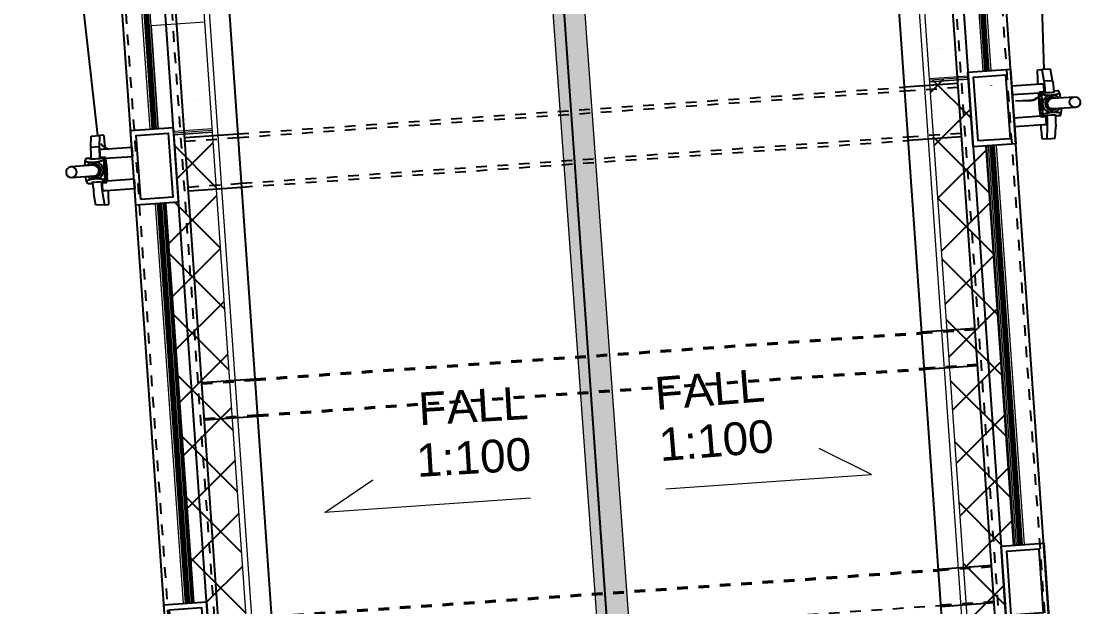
# Model space of a CAD drawing. Header units: millimetres. Extents: x 50357 to 985146, y 723188 to 1803594.
# Drawn here: x 834403.58 to 834413.57, y 820184.47 to 820189.95 of the extents above; entities that cross this region are included whole.
import ezdxf
from ezdxf.xclip import XClip

# ---------------------------------------------------------------- set-up
doc = ezdxf.new("R2010")
doc.units = ezdxf.units.MM
doc.header["$LTSCALE"] = 3
doc.header["$MEASUREMENT"] = 0
doc.linetypes.add('XXASB-PIW-ARC-DWG-1012-MWP-XXXX-WS3-XC$0$XXXXX-PIW-P-ASB_BRIDGE_DECK_STR-XXX$0$Member Hidden', pattern=[4.5, 2.5, -2])
doc.layers.add('00_Xref', color=7, linetype='Continuous')
for name, color, linetype, true_color in [('WKD071__', 7, 'Continuous', 0x6e6e6e), ('XXASB-PIW-ARC-DWG-1012-MWP-XXXX-WS3-XC$0$XXXXX-PIW-P-ASB_BRIDGE_DECK_ARC-XXX$0$A-GENM_PATT', 7, 'Continuous', 0x6e6e6e), ('XXASB-PIW-ARC-DWG-1012-MWP-XXXX-WS3-XC$0$XXXXX-PIW-P-ASB_BRIDGE_DECK_STR-XXX$0$A-GENM', 7, 'Continuous', 0x6e6e6e), ('XXASB-PIW-ARC-DWG-1012-MWP-XXXX-WS3-XC$0$XXXXX-PIW-P-ASB_BRIDGE_DECK_STR-XXX$0$ADS280__', 7, 'Continuous', 0x6e6e6e), ('XXASB-PIW-ARC-DWG-1012-MWP-XXXX-WS3-XC$0$XXXXX-PIW-P-ASB_BRIDGE_DECK_STR-XXX$0$ADS280_B', 7, 'Continuous', 0x6e6e6e), ('XXASB-PIW-ARC-DWG-1012-MWP-XXXX-WS3-XC$0$XXXXX-PIW-P-ASB_BRIDGE_DECK_STR-XXX$0$ADS280_C', 7, 'Continuous', 0x6e6e6e), ('XXASB-PIW-ARC-DWG-1012-MWP-XXXX-WS3-XC$0$XXXXX-PIW-P-ASB_BRIDGE_DECK_STR-XXX$0$ADS280_H', 7, 'XXASB-PIW-ARC-DWG-1012-MWP-XXXX-WS3-XC$0$XXXXX-PIW-P-ASB_BRIDGE_DECK_STR-XXX$0$Member Hidden', 0x6e6e6e)]:
    doc.layers.add(name, color=color, linetype=linetype, true_color=true_color)
for name, color, linetype, lineweight, true_color in [('XXASB-PIW-ARC-DWG-1012-MWP-XXXX-WS3-XC$0$XXXXX-PIW-P-ASB_BRIDGE_DECK_ARC-XXX$0$A-FLOR', 7, 'Continuous', 25, 0x6e6e6e), ('XXASB-PIW-ARC-DWG-1012-MWP-XXXX-WS3-XC$0$XXXXX-PIW-P-ASB_BRIDGE_DECK_ARC-XXX$0$A-FLOR-HRAL', 7, 'Continuous', 13, 0x6e6e6e), ('XXASB-PIW-ARC-DWG-1012-MWP-XXXX-WS3-XC$0$XXXXX-PIW-P-ASB_BRIDGE_DECK_ARC-XXX$0$A-GENM', 7, 'Continuous', 13, 0x6e6e6e), ('XXASB-PIW-ARC-DWG-1012-MWP-XXXX-WS3-XC$0$XXXXX-PIW-P-ASB_BRIDGE_DECK_ARC-XXX$0$ADS030__', 7, 'Continuous', 13, 0x6e6e6e), ('XXASB-PIW-ARC-DWG-1012-MWP-XXXX-WS3-XC$0$XXXXX-PIW-P-ASB_BRIDGE_DECK_ARC-XXX$0$ADS280__', 7, 'Continuous', 13, 0x6e6e6e), ('XXASB-PIW-ARC-DWG-1012-MWP-XXXX-WS3-XC$0$XXXXX-PIW-P-ASB_BRIDGE_DECK_ARC-XXX$0$Q-SPCQ', 7, 'Continuous', 13, 0x6e6e6e)]:
    doc.layers.add(name, color=color, linetype=linetype, lineweight=lineweight, true_color=true_color)
doc.styles.add('XXASB-PIW-ARC-DWG-1012-MWP-XXXX-WS3-XC$0$XXXXX-PIW-P-ASB_BRIDGE_DECK_ARC-XXX$0$Arial_4', font='arial.ttf', dxfattribs={"height": 2500})

# ---------------------------------------------------------------- blocks, each defined once
blk = doc.blocks.new('x-baseplan')
blk.add_lwpolyline([(834550.5505, 818213.8099), (834557.1707, 818119.1058), (834549.7388, 818118.5863), (834547.9798, 818143.7498), (834547.5808, 818143.722), (834547.5407, 818144.2956), (834539.9643, 818143.7659), (834540.0207, 818142.9597), (834532.4541, 818142.4509), (834523.9731, 818144.3196), (834526.2542, 818154.6723), (834539.4112, 818151.6754), (834539.6457, 818148.3218), (834547.2222, 818148.8514), (834547.1833, 818149.4081), (834547.5823, 818149.436), (834542.9962, 818215.0413), (834543.2207, 818215.057), (834550.326, 818213.7942), (834550.5505, 818213.8099)])
blk = doc.blocks.new('XXASB-PIW-ARC-DWG-1012-MWP-XXXX-WS3-XC$0$XXXXX-PIW-P-ASB_BRIDGE_DECK_ARC-XXX$0$Top Rail Type - Top Rail_Internal_-3272771-DECK F_F_L__ARC')
at = {"layer": 'XXASB-PIW-ARC-DWG-1012-MWP-XXXX-WS3-XC$0$XXXXX-PIW-P-ASB_BRIDGE_DECK_ARC-XXX$0$A-FLOR-HRAL'}
for p, q in [((-673385, 127659.5), (-673384.8, 164859.5)), ((-673335, 127659.5), (-673334.8, 164859.5))]:
    blk.add_line(p, q, dxfattribs=at)
blk = doc.blocks.new('XXASB-PIW-ARC-DWG-1012-MWP-XXXX-WS3-XC$0$XXXXX-PIW-P-ASB_BRIDGE_DECK_ARC-XXX$0$Top Rail Type - Top Rail_Internal_-3272781-DECK F_F_L__ARC')
at = {"layer": 'XXASB-PIW-ARC-DWG-1012-MWP-XXXX-WS3-XC$0$XXXXX-PIW-P-ASB_BRIDGE_DECK_ARC-XXX$0$A-FLOR-HRAL'}
for p, q in [((-666710, 127659.5), (-666709.8, 164872.6)), ((-666660, 127659.5), (-666659.8, 164870.4))]:
    blk.add_line(p, q, dxfattribs=at)
blk = doc.blocks.new('XXASB-PIW-ARC-DWG-1012-MWP-XXXX-WS3-XC$0$XXXXX-PIW-P-ASB_BRIDGE_DECK_ARC-XXX$0$Railing - Railing-3272793-DECK F_F_L__ARC')
at = {"layer": 'XXASB-PIW-ARC-DWG-1012-MWP-XXXX-WS3-XC$0$XXXXX-PIW-P-ASB_BRIDGE_DECK_ARC-XXX$0$A-FLOR-HRAL'}
for p, q in [((-666156.8, 154559.5), (-666156.8, 150259.5)), ((-666137.7, 150259.5), (-666137.6, 154559.5)), ((-666135.3, 150259.5), (-666135.3, 154559.5)), ((-666127.6, 150259.5), (-666127.6, 154559.5)), ((-666126.1, 150259.5), (-666126.1, 154559.5)), ((-666125.1, 150259.5), (-666125.1, 154559.5)), ((-666118.9, 150259.5), (-666118.9, 154559.5)), ((-666117.9, 150259.5), (-666117.9, 154559.5)), ((-666116.9, 150259.5), (-666116.9, 154559.5)), ((-666115.9, 150259.5), (-666115.9, 154559.5)), ((-666109.6, 150259.5), (-666109.6, 154559.5)), ((-666108.6, 150259.5), (-666108.6, 154559.5)), ((-666107.2, 150259.5), (-666107.2, 154559.5)), ((-666099.4, 150259.5), (-666099.4, 154559.5)), ((-666097.1, 150259.5), (-666097.1, 154559.5)), ((-666078, 150259.5), (-666078, 154559.5)), ((-666156.8, 149559.5), (-666156.8, 145809.5)), ((-666137.7, 145809.5), (-666137.7, 149559.5)), ((-666135.3, 145809.5), (-666135.3, 149559.5)), ((-666127.6, 145809.5), (-666127.6, 149559.5)), ((-666126.2, 145809.5), (-666126.1, 149559.5)), ((-666125.2, 145809.5), (-666125.1, 149559.5)), ((-666118.9, 145809.5), (-666118.9, 149559.5)), ((-666117.9, 145809.5), (-666117.9, 149559.5)), ((-666116.9, 145809.5), (-666116.9, 149559.5)), ((-666115.9, 145809.5), (-666115.9, 149559.5)), ((-666109.6, 145809.5), (-666109.6, 149559.5)), ((-666108.6, 145809.5), (-666108.6, 149559.5)), ((-666107.2, 145809.5), (-666107.2, 149559.5)), ((-666099.5, 145809.5), (-666099.4, 149559.5)), ((-666097.1, 145809.5), (-666097.1, 149559.5)), ((-666078, 145809.5), (-666078, 149559.5))]:
    blk.add_line(p, q, dxfattribs=at)
blk = doc.blocks.new('XXASB-PIW-ARC-DWG-1012-MWP-XXXX-WS3-XC$0$XXXXX-PIW-P-ASB_BRIDGE_DECK_ARC-XXX$0$Railing - Railing-3272798-DECK F_F_L__ARC')
at = {"layer": 'XXASB-PIW-ARC-DWG-1012-MWP-XXXX-WS3-XC$0$XXXXX-PIW-P-ASB_BRIDGE_DECK_ARC-XXX$0$A-FLOR-HRAL'}
for p, q in [((-673966.8, 154559.5), (-673966.8, 150259.5)), ((-673947.6, 154559.5), (-673947.7, 150259.5)), ((-673945.3, 154559.5), (-673945.3, 150259.5)), ((-673937.6, 154559.5), (-673937.6, 150259.5)), ((-673936.1, 154559.5), (-673936.1, 150259.5)), ((-673935.1, 154559.5), (-673935.1, 150259.5)), ((-673928.9, 154559.5), (-673928.9, 150259.5)), ((-673927.9, 154559.5), (-673927.9, 150259.5)), ((-673926.9, 154559.5), (-673926.9, 150259.5)), ((-673925.9, 154559.5), (-673925.9, 150259.5)), ((-673919.6, 154559.5), (-673919.6, 150259.5)), ((-673918.6, 154559.5), (-673918.6, 150259.5)), ((-673917.2, 154559.5), (-673917.2, 150259.5)), ((-673909.4, 154559.5), (-673909.4, 150259.5)), ((-673907.1, 154559.5), (-673907.1, 150259.5)), ((-673888, 150259.5), (-673888, 154559.5)), ((-673966.8, 149559.5), (-673966.8, 145809.5)), ((-673947.7, 149559.5), (-673947.7, 145809.5)), ((-673945.3, 149559.5), (-673945.3, 145809.5)), ((-673937.6, 149559.5), (-673937.6, 145809.5)), ((-673936.1, 149559.5), (-673936.2, 145809.5)), ((-673935.1, 149559.5), (-673935.2, 145809.5)), ((-673928.9, 149559.5), (-673928.9, 145809.5)), ((-673927.9, 149559.5), (-673927.9, 145809.5)), ((-673926.9, 149559.5), (-673926.9, 145809.5)), ((-673925.9, 149559.5), (-673925.9, 145809.5)), ((-673919.6, 149559.5), (-673919.6, 145809.5)), ((-673918.6, 149559.5), (-673918.6, 145809.5)), ((-673917.2, 149559.5), (-673917.2, 145809.5)), ((-673909.4, 149559.5), (-673909.5, 145809.5)), ((-673907.1, 149559.5), (-673907.1, 145809.5)), ((-673888, 145809.5), (-673888, 149559.5))]:
    blk.add_line(p, q, dxfattribs=at)
blk = doc.blocks.new('XXASB-PIW-ARC-DWG-1012-MWP-XXXX-WS3-XC$0$XXXXX-PIW-P-ASB_BRIDGE_DECK_ARC-XXX')
at = {"layer": 'XXASB-PIW-ARC-DWG-1012-MWP-XXXX-WS3-XC$0$XXXXX-PIW-P-ASB_BRIDGE_DECK_ARC-XXX$0$A-GENM_PATT'}
h = blk.add_hatch(dxfattribs=at)
h.set_pattern_fill('ANSI37', color=256, scale=3000)
h.set_pattern_definition([(45, (6708.63, 468.96), (-265.16504294, 265.16504294), []), (135, (6708.63, 468.96), (-265.16504294, -265.16504294), [])])
h.paths.add_polyline_path([(834551553.1, 818194270.8), (834551914.6, 818194296), (834551959.8, 818193648.9), (834552089.5, 818193657.9), (834552351.1, 818189917.1), (834552221.3, 818189908), (834552270.2, 818189209.7), (834552399.9, 818189218.8), (834552667.3, 818185393.1), (834552537.6, 818185384), (834552574.5, 818184855.3), (834552704.2, 818184864.4), (834552977.6, 818180953.9), (834552847.9, 818180944.9), (834552884.9, 818180416.2), (834553014.5, 818180425.2), (834553287.9, 818176514.8), (834553158.2, 818176505.7), (834553195.2, 818175977), (834553324.9, 818175986.1), (834553598.2, 818172075.6), (834553468.5, 818172066.5), (834553505.5, 818171537.8), (834553635.2, 818171546.9), (834553831.8, 818168733.8), (834553340.5, 818168699.4)])
h = blk.add_hatch(dxfattribs=at)
h.set_pattern_fill('ANSI37', color=256, scale=3000)
h.set_pattern_definition([(45, (0, 0), (-265.16504294, 265.16504294), []), (135, (0, 0), (-265.16504294, -265.16504294), [])])
h.paths.add_polyline_path([(834544844.3, 818193801.8), (834544482.7, 818193776.5), (834544528, 818193129.3), (834544398.3, 818193120.3), (834544659.7, 818189379.4), (834544789.5, 818189388.5), (834544838.3, 818188690.2), (834544708.5, 818188681.1), (834544976, 818184855.4), (834545105.7, 818184864.5), (834545142.7, 818184335.8), (834545013, 818184326.7), (834545286.4, 818180416.3), (834545416, 818180425.3), (834545453, 818179896.6), (834545323.3, 818179887.6), (834545596.6, 818175977.1), (834545726.4, 818175986.2), (834545763.3, 818175457.5), (834545633.6, 818175448.4), (834545907, 818171537.9), (834546036.7, 818171547), (834546073.6, 818171018.3), (834545943.9, 818171009.2), (834546140.6, 818168196.1), (834546631.9, 818168230.4)])
at = {"layer": 'XXASB-PIW-ARC-DWG-1012-MWP-XXXX-WS3-XC$0$XXXXX-PIW-P-ASB_BRIDGE_DECK_ARC-XXX$0$Q-SPCQ'}
h = blk.add_hatch(dxfattribs=at)
h.set_pattern_fill('FLEX', color=256, scale=10, angle=93.99871)
h.set_pattern_definition([(93.998705, (834733143.105, 817782021.74), (-63.345417, -4.4281045), [63.5, -63.5]), (138.998705, (834733138.677, 817782085.085), (-63.345417, -4.4281045), [15.875, -58.052561, 15.875, -89.802561])])
h.paths.add_polyline_path([(834551476.1, 818147151.9), (834551775.3, 818147172.9), (834546924.1, 818214372.1), (834546619.6, 818214426)])
at = {"layer": 'XXASB-PIW-ARC-DWG-1012-MWP-XXXX-WS3-XC$0$XXXXX-PIW-P-ASB_BRIDGE_DECK_ARC-XXX$0$A-FLOR'}
blk.add_line((834551685.3, 818144159.2), (834547177, 818208651.9), dxfattribs=at)
at = {"layer": 'XXASB-PIW-ARC-DWG-1012-MWP-XXXX-WS3-XC$0$XXXXX-PIW-P-ASB_BRIDGE_DECK_ARC-XXX$0$A-GENM'}
for p, q in [((834544773.5, 818194815.6), (834544272, 818194780.5)), ((834544272, 818194780.5), (834544339.3, 818193817.9)), ((834551645, 818194564.9), (834551645, 818194564.8)), ((834551551.8, 818194286.9), (834551913.5, 818194312.2)), ((834551914.6, 818194296.1), (834551553, 818194270.8)), ((834551554, 818194255.8), (834551915.6, 818194281.1)), ((834551554.1, 818194255.1), (834551915.7, 818194280.4)), ((834551915.7, 818194280.4), (834551554.1, 818194255.1)), ((834544682.2, 818194078.2), (834544682.2, 818194078.1)), ((834544481.6, 818193792.7), (834544843.2, 818193818)), ((834544844.4, 818193801.8), (834544482.7, 818193776.5)), ((834544483.8, 818193761.6), (834544845.4, 818193786.8)), ((834544483.8, 818193760.8), (834544845.4, 818193786.1)), ((834544845.4, 818193786.1), (834544483.8, 818193760.8)), ((834552074.5, 818193656.9), (834552336, 818189916)), ((834552351, 818189917.1), (834552089.4, 818193657.9)), ((834544398.2, 818193120.3), (834544659.7, 818189379.4)), ((834544674.7, 818189380.4), (834544413.1, 818193121.3))]:
    blk.add_line(p, q, dxfattribs=at)
at = {"layer": 'XXASB-PIW-ARC-DWG-1012-MWP-XXXX-WS3-XC$0$XXXXX-PIW-P-ASB_BRIDGE_DECK_ARC-XXX$0$A-GENM', "flags": 128}
for points in [[(834551674.9, 818194566.9), (834551674.9, 818194566.9), (834551674.9, 818194567)], [(834544712.1, 818194080.2), (834544712.1, 818194080.2), (834544712.1, 818194080.3)]]:
    blk.add_lwpolyline(points, dxfattribs=at)
at = {"layer": 'XXASB-PIW-ARC-DWG-1012-MWP-XXXX-WS3-XC$0$XXXXX-PIW-P-ASB_BRIDGE_DECK_ARC-XXX$0$ADS030__', "flags": 128}
for points in [[(834549086.6, 818190447), (834551008.8, 818190581.3), (834550520.9, 818190821.8)], [(834547818.8, 818190358.3), (834545896.6, 818190224), (834546346.2, 818190530)]]:
    blk.add_lwpolyline(points, dxfattribs=at)
at = {"layer": 'XXASB-PIW-ARC-DWG-1012-MWP-XXXX-WS3-XC$0$XXXXX-PIW-P-ASB_BRIDGE_DECK_ARC-XXX$0$ADS280__'}
for p, q in [((834550323.9, 818208446.8), (834554795.7, 818144476.9)), ((834548231.8, 818148749.6), (834544089.2, 818208010.9))]:
    blk.add_line(p, q, dxfattribs=at)
at = {"layer": 'XXASB-PIW-ARC-DWG-1012-MWP-XXXX-WS3-XC$0$XXXXX-PIW-P-ASB_BRIDGE_DECK_ARC-XXX$0$Q-SPCQ'}
blk.add_lwpolyline([(834551476.1, 818147151.9), (834551775.3, 818147172.9), (834546924.1, 818214372.1), (834546619.6, 818214426)], close=True, dxfattribs=at)
at = {"layer": 'XXASB-PIW-ARC-DWG-1012-MWP-XXXX-WS3-XC$0$XXXXX-PIW-P-ASB_BRIDGE_DECK_ARC-XXX$0$A-FLOR-HRAL', "rotation": 3.999000000000387}
for name in ['XXASB-PIW-ARC-DWG-1012-MWP-XXXX-WS3-XC$0$XXXXX-PIW-P-ASB_BRIDGE_DECK_ARC-XXX$0$Railing - Railing-3272798-DECK F_F_L__ARC', 'XXASB-PIW-ARC-DWG-1012-MWP-XXXX-WS3-XC$0$XXXXX-PIW-P-ASB_BRIDGE_DECK_ARC-XXX$0$Railing - Railing-3272793-DECK F_F_L__ARC', 'XXASB-PIW-ARC-DWG-1012-MWP-XXXX-WS3-XC$0$XXXXX-PIW-P-ASB_BRIDGE_DECK_ARC-XXX$0$Top Rail Type - Top Rail_Internal_-3272781-DECK F_F_L__ARC', 'XXASB-PIW-ARC-DWG-1012-MWP-XXXX-WS3-XC$0$XXXXX-PIW-P-ASB_BRIDGE_DECK_ARC-XXX$0$Top Rail Type - Top Rail_Internal_-3272771-DECK F_F_L__ARC']:
    blk.add_blockref(name, (835227065.1, 818090920.5), dxfattribs=at)
at = {"layer": 'XXASB-PIW-ARC-DWG-1012-MWP-XXXX-WS3-XC$0$XXXXX-PIW-P-ASB_BRIDGE_DECK_ARC-XXX$0$ADS030__', "char_height": 307.35, "width": 3288.75, "line_spacing_factor": 0.938532, "style": 'XXASB-PIW-ARC-DWG-1012-MWP-XXXX-WS3-XC$0$XXXXX-PIW-P-ASB_BRIDGE_DECK_ARC-XXX$0$Arial_4'}
for insert, attachment_point, rotation in [((834548971.4, 818191489.7), 1, 4.6066), ((834547787.7, 818191406.9), 3, 3.39081)]:
    blk.add_mtext('FALL\\P1:100', dxfattribs=dict(at, insert=insert, attachment_point=attachment_point, rotation=rotation))
blk = doc.blocks.new('XXASB-PIW-ARC-DWG-1012-MWP-XXXX-WS3-XC$0$XXXXX-PIW-P-ASB_BRIDGE_DECK_STR-XXX$0$Hanger Joint 2 - Hanger Joint 2-V18-DECK F_F_L__STR')
at = {"layer": 'XXASB-PIW-ARC-DWG-1012-MWP-XXXX-WS3-XC$0$XXXXX-PIW-P-ASB_BRIDGE_DECK_STR-XXX$0$A-GENM'}
for p, q in [((834552624.3, 818194372), (834552486, 818199029.7)), ((834552128.5, 818194222.4), (834552128.6, 818194218.6)), ((834552628.4, 818194233.4), (834552628.3, 818194237.2)), ((834552355.8, 818194079.2), (834552482.8, 818194083)), ((834552482.9, 818194079.2), (834552356.1, 818194075.4))]:
    blk.add_line(p, q, dxfattribs=at)
for centre, major_axis, start_param, end_param in [((834551986.2, 818199014.8), (499.8, 14.8), 1.236403, 1.5618), ((834551986.2, 818199014.8), (499.8, 14.8), 6.283185, 7.094639), ((834552478.3, 818194232.8), (149.9, 4.5), 4.712388, 5.683275), ((834552478.5, 818194229), (149.9, 4.5), 4.71239, 5.716441)]:
    blk.add_ellipse(centre, major_axis=major_axis, ratio=0.998865, start_param=start_param, end_param=end_param, dxfattribs=at)
blk = doc.blocks.new('XXASB-PIW-ARC-DWG-1012-MWP-XXXX-WS3-XC$0$XXXXX-PIW-P-ASB_BRIDGE_DECK_STR-XXX$0$Hanger Joint 2 - Hanger Joint 2-2169449-DECK F_F_L__STR')
at = {"layer": 'XXASB-PIW-ARC-DWG-1012-MWP-XXXX-WS3-XC$0$XXXXX-PIW-P-ASB_BRIDGE_DECK_STR-XXX$0$A-GENM'}
for p, q in [((834543688.2, 818199047.7), (834543685.6, 818199071)), ((834543243.4, 818198519.7), (834543769.3, 818193754.1)), ((834544266.7, 818193805.2), (834544266.3, 818193808.9)), ((834543769.3, 818193754.1), (834543769.7, 818193750.3))]:
    blk.add_line(p, q, dxfattribs=at)
for centre, major_axis, start_param, end_param in [((834543740.4, 818198574.6), (497, 54.8), 1.570796, 1.905189), ((834543740.4, 818198574.6), (497, 54.8), 2.330139, 3.141592), ((834543918.4, 818193770.6), (149.1, 16.5), 3.698435, 4.323537), ((834543918.8, 818193766.8), (149.1, 16.5), 3.734927, 4.249743)]:
    blk.add_ellipse(centre, major_axis=major_axis, ratio=0.998865, start_param=start_param, end_param=end_param, dxfattribs=at)
blk = doc.blocks.new('XXASB-PIW-ARC-DWG-1012-MWP-XXXX-WS3-XC$0$XXXXX-PIW-P-ASB_BRIDGE_DECK_STR-XXX$0$C1')
at = {"layer": 'XXASB-PIW-ARC-DWG-1012-MWP-XXXX-WS3-XC$0$XXXXX-PIW-P-ASB_BRIDGE_DECK_STR-XXX$0$ADS280_C'}
for points in [[(-350, 200), (350, 200), (350, -200), (-350, -200)], [(-300, 150), (300, 150), (300, -150), (-300, -150)]]:
    blk.add_lwpolyline(points, close=True, dxfattribs=at)
blk = doc.blocks.new('XXASB-PIW-ARC-DWG-1012-MWP-XXXX-WS3-XC$0$XXXXX-PIW-P-ASB_BRIDGE_DECK_STR-XXX$0$Hanger Joint - Hanger Joint-V14-DECK F_F_L__STR')
at = {"layer": 'XXASB-PIW-ARC-DWG-1012-MWP-XXXX-WS3-XC$0$XXXXX-PIW-P-ASB_BRIDGE_DECK_STR-XXX$0$A-GENM'}
for p, q in [((834555110.7, 818158858.9), (834555072.1, 818158856.2)), ((834555110.7, 818158858.9), (834555190.4, 818158864.5)), ((834555129.5, 818158754.5), (834555110.7, 818158858.9)), ((834555190.4, 818158864.5), (834555209.2, 818158760)), ((834555082, 818158638.9), (834555086, 818158581.4)), ((834555093, 818158481.9), (834555097, 818158424.4)), ((834555160.1, 818158318.1), (834555239.9, 818158323.7)), ((834555239.9, 818158323.7), (834555235.7, 818158216)), ((834555156, 818158210.5), (834555160.1, 818158318.1)), ((834555117.4, 818158207.8), (834555156, 818158210.5)), ((834555235.7, 818158216), (834555156, 818158210.5))]:
    blk.add_line(p, q, dxfattribs=at)
for centre, major_axis, start_param, end_param in [((834555082.6, 818158706.6), (-10.5, 149.6), 0, 1.452786), ((834555142.3, 818158535.3), (-16.1, 230.3), 5.199753, 5.968692), ((834555222, 818158540.9), (-16.1, 230.3), 5.198748, 5.968692), ((834555142.3, 818158535.3), (-16.1, 230.3), 3.477995, 4.225484), ((834555222, 818158540.9), (-16.1, 230.3), 3.477995, 4.226477), ((834555107, 818158357.4), (-10.5, 149.6), 1.688806, 3.141593)]:
    blk.add_ellipse(centre, major_axis=major_axis, ratio=0.035329, start_param=start_param, end_param=end_param, dxfattribs=at)
blk = doc.blocks.new('XXASB-PIW-ARC-DWG-1012-MWP-XXXX-WS3-XC$0$XXXXX-PIW-P-ASB_BRIDGE_DECK_STR-XXX$0$Hanger Node - Hanger Node-V24-DECK F_F_L__STR')
at = {"layer": 'XXASB-PIW-ARC-DWG-1012-MWP-XXXX-WS3-XC$0$XXXXX-PIW-P-ASB_BRIDGE_DECK_STR-XXX$0$A-GENM'}
for p, q in [((834546112.1, 818157997.6), (834546122.7, 818158022)), ((834546122.7, 818158022), (834546165.6, 818158025)), ((834546166.1, 818158026.1), (834546123.2, 818158023.1)), ((834546161.3, 818158015.1), (834546165.6, 818158025)), ((834546255.3, 818158031.3), (834546251.1, 818158021.6)), ((834546255.3, 818158031.3), (834546298.2, 818158034.3)), ((834546298.7, 818158035.4), (834546255.8, 818158032.4)), ((834546298.2, 818158034.3), (834546287.5, 818158009.9)), ((834546193.6, 818157969.9), (834546189.6, 818157969.6)), ((834546308.9, 818157973), (834546303.9, 818157972.6)), ((834546313, 818157967), (834546309, 818157972.9)), ((834546197.9, 818157849.9), (834546202, 818157850.2)), ((834546300.5, 818157823.7), (834546314.5, 818157801)), ((834546311.6, 818157862.9), (834546316.6, 818157863.2)), ((834546316.7, 818157863.3), (834546319.8, 818157869.7)), ((834546139, 818157788.8), (834546125.1, 818157811.4)), ((834546139, 818157788.8), (834546181.9, 818157791.8)), ((834546139.6, 818157787.7), (834546182.5, 818157790.7)), ((834546181.9, 818157791.8), (834546176.2, 818157800.9)), ((834546266.1, 818157807), (834546271.6, 818157798)), ((834546271.6, 818157798), (834546314.5, 818157801)), ((834546272.2, 818157797), (834546315.1, 818157800))]:
    blk.add_line(p, q, dxfattribs=at)
at = {"layer": 'XXASB-PIW-ARC-DWG-1012-MWP-XXXX-WS3-XC$0$XXXXX-PIW-P-ASB_BRIDGE_DECK_STR-XXX$0$A-GENM', "flags": 128}
for points in [[(834546251.1, 818158021.6), (834546229.2, 818158019.5), (834546206.2, 818158017.7), (834546183.1, 818158016.2), (834546161.3, 818158015.1)], [(834546176.2, 818157800.9), (834546198, 818157802.9), (834546221, 818157804.7), (834546244.1, 818157806), (834546266.1, 818157807)]]:
    blk.add_lwpolyline(points, dxfattribs=at)
at = {"layer": 'XXASB-PIW-ARC-DWG-1012-MWP-XXXX-WS3-XC$0$XXXXX-PIW-P-ASB_BRIDGE_DECK_STR-XXX$0$A-GENM'}
for centre, major_axis, ratio, start_param, end_param in [((834546131.4, 818157905.4), (-8.2, 117.7), 0.035329, 6.176011, 6.419948), ((834546174.3, 818157908.4), (-8.2, 117.7), 0.035329, 6.119778, 6.419948), ((834546264, 818157914.7), (-8.2, 117.7), 0.035329, 6.176011, 6.419948), ((834546306.9, 818157917.7), (-8.2, 117.7), 0.035329, 5.184875, 6.419948), ((834546199.1, 818157910.1), (-5.9, 84.8), 0.999376, 0.359432, 0.938516), ((834546197.8, 818157910.1), (-4.4, 63.2), 0.999376, 0.000003, 0.649708), ((834546193.7, 818157909.8), (-4.2, 59.9), 0.999376, 0.000002, 0.558196), ((834546193.7, 818157909.8), (-4.2, 59.9), 0.999376, 3.141599, 6.283191), ((834546197.8, 818157910.1), (-4.4, 63.2), 0.999376, 3.141592, 6.283185), ((834546197.8, 818157910.1), (-4.2, 59.9), 0.999376, 3.141595, 6.283188), ((834546190.2, 818157909.5), (-3.5, 49.9), 0.999376, 5.834386, 5.870449), ((834546199.1, 818157910.1), (-5.9, 84.8), 0.999376, 3.501025, 5.923751), ((834546190.2, 818157909.5), (-3.5, 49.9), 0.999376, 5.331252, 5.420692), ((834546190.2, 818157909.5), (-3.5, 49.9), 0.999376, 4.904436, 4.936786), ((834546306.9, 818157917.7), (-3.2, 45.6), 0.035329, 0.261799, 1.570796), ((834546307.7, 818157917.7), (-3.8, 54.9), 0.035329, 6.058786, 7.853982), ((834546312.7, 818157918.1), (-3.8, 54.9), 0.035329, 5.989381, 7.853982), ((834546316.3, 818157918.3), (-3.4, 48.8), 0.035329, 4.712389, 7.853982), ((834546199.1, 818157910.1), (-5.9, 84.8), 0.999376, 2.203089, 2.782161), ((834546197.8, 818157910.1), (-4.4, 63.2), 0.999376, 2.491885, 3.141589), ((834546193.7, 818157909.8), (-4.2, 59.9), 0.999376, 2.5834, 3.141593), ((834546190.2, 818157909.5), (-3.5, 49.9), 0.999376, 3.554329, 3.590392), ((834546190.2, 818157909.5), (-3.5, 49.9), 0.999376, 4.00824, 4.075667), ((834546190.2, 818157909.5), (-3.5, 49.9), 0.999376, 4.48799, 4.52034), ((834546306.9, 818157917.7), (-3.2, 45.6), 0.035329, 1.570796, 2.879793), ((834546307.7, 818157917.7), (-3.8, 54.9), 0.035329, 1.570796, 3.365992), ((834546312.7, 818157918.1), (-3.8, 54.9), 0.035329, 1.570796, 3.435396), ((834546306.9, 818157917.7), (-8.2, 117.7), 0.035329, 3.00483, 4.239903), ((834546316.3, 818157918.3), (-3.4, 48.8), 0.035329, 1.570796, 4.712389), ((834546131.4, 818157905.4), (-8.2, 117.7), 0.035329, 3.00483, 3.248767), ((834546174.3, 818157908.4), (-8.2, 117.7), 0.035329, 3.00483, 3.308379), ((834546264, 818157914.7), (-8.2, 117.7), 0.035329, 3.00483, 3.248767)]:
    blk.add_ellipse(centre, major_axis=major_axis, ratio=ratio, start_param=start_param, end_param=end_param, dxfattribs=at)
for points, knots in [([(834546110.6, 818157954.3), (834546110.6, 818157954.8), (834546110.6, 818157956.1), (834546110.7, 818157958.4), (834546110.7, 818157962), (834546110.8, 818157966.3), (834546111, 818157972.9), (834546111.3, 818157980.6), (834546111.6, 818157989.3), (834546111.9, 818157994.9), (834546112.1, 818157997.6)], [0.6920213, 0.6920213, 0.6920213, 0.6920213, 0.7, 0.7166667, 0.7333333, 0.7666667, 0.8, 0.8666667, 0.9333333, 1, 1, 1, 1]), ([(834546112.1, 818157997.6), (834546114.9, 818157996.9), (834546120.7, 818157995.4), (834546128.2, 818157993.6), (834546134.6, 818157992.2), (834546139.6, 818157991.2), (834546144.8, 818157990.2), (834546150.4, 818157989.2), (834546156.8, 818157988.3), (834546161.4, 818157987.7), (834546163.8, 818157987.4)], [0, 0, 0, 0, 0.2, 0.4, 0.5, 0.6, 0.7, 0.8, 0.9, 1, 1, 1, 1]), ([(834546163.8, 818157987.4), (834546166.7, 818157987.5), (834546170.5, 818157987.6), (834546175.2, 818157987.8), (834546178.5, 818157987.9), (834546182.7, 818157988.1), (834546187.9, 818157988.4), (834546191.4, 818157988.6), (834546193.2, 818157988.7)], [0, 0, 0, 0, 0.333333, 0.416667, 0.5, 0.666667, 0.833333, 1, 1, 1, 1]), ([(834546193.2, 818157988.7), (834546195.1, 818157988.9), (834546198.6, 818157989.1), (834546203.9, 818157989.6), (834546208.1, 818157990), (834546211.5, 818157990.3), (834546216.4, 818157990.8), (834546220.3, 818157991.2), (834546223.4, 818157991.6)], [0, 0, 0, 0, 0.166667, 0.333333, 0.5, 0.583333, 0.666667, 1, 1, 1, 1]), ([(834546223.4, 818157991.6), (834546226.2, 818157992.2), (834546231.6, 818157993.5), (834546239.2, 818157995.4), (834546246, 818157997.2), (834546252.4, 818157999.1), (834546258.7, 818158000.9), (834546266.7, 818158003.3), (834546276.4, 818158006.3), (834546283.8, 818158008.7), (834546287.5, 818158009.9)], [0, 0, 0, 0, 0.1, 0.2, 0.3, 0.4, 0.5, 0.6, 0.8, 1, 1, 1, 1]), ([(834546287.5, 818158009.9), (834546287.4, 818158007.1), (834546287.1, 818158001.6), (834546286.7, 818157992.8), (834546286.5, 818157985.1), (834546286.3, 818157978.6), (834546286.2, 818157974.3), (834546286.1, 818157970.7), (834546286.1, 818157967.9), (834546286, 818157965.5), (834546286, 818157963.6), (834546286, 818157962), (834546286, 818157960.5), (834546286, 818157958.4), (834546286, 818157955.8), (834546286, 818157952.9), (834546286, 818157950.8), (834546286, 818157949.5), (834546286, 818157948.5), (834546286.1, 818157947.5), (834546286.1, 818157946.1), (834546286.1, 818157944.4), (834546286.1, 818157942.2), (834546286.2, 818157939.2), (834546286.3, 818157936), (834546286.4, 818157933), (834546286.5, 818157931.2), (834546286.6, 818157929.8), (834546286.7, 818157928.3), (834546286.8, 818157926.2), (834546286.9, 818157923.4), (834546287.2, 818157919.9), (834546287.4, 818157916.3), (834546287.7, 818157912.6), (834546287.9, 818157909.1), (834546288.2, 818157906.3), (834546288.3, 818157904.3), (834546288.5, 818157902.8), (834546288.6, 818157901.4), (834546288.8, 818157899.6), (834546289.1, 818157896.6), (834546289.4, 818157893.4), (834546289.8, 818157890.5), (834546290, 818157888.3), (834546290.2, 818157886.6), (834546290.4, 818157885.2), (834546290.5, 818157884.2), (834546290.7, 818157883.3), (834546290.8, 818157882), (834546291.1, 818157879.9), (834546291.5, 818157877), (834546291.9, 818157874.4), (834546292.2, 818157872.4), (834546292.4, 818157870.8), (834546292.6, 818157869.3), (834546292.9, 818157867.4), (834546293.3, 818157865), (834546293.7, 818157862.3), (834546294.3, 818157858.8), (834546295, 818157854.5), (834546296, 818157848), (834546297.4, 818157840.4), (834546299, 818157831.8), (834546300, 818157826.4), (834546300.5, 818157823.7)], [0, 0, 0, 0, 0.066667, 0.133333, 0.2, 0.233333, 0.266667, 0.283333, 0.3, 0.316667, 0.325, 0.333333, 0.341667, 0.35, 0.366667, 0.383333, 0.391667, 0.395833, 0.4, 0.404167, 0.408333, 0.416667, 0.425, 0.433333, 0.45, 0.458333, 0.4625, 0.466667, 0.470833, 0.475, 0.483333, 0.491667, 0.5, 0.508333, 0.516667, 0.525, 0.529167, 0.533333, 0.5375, 0.541667, 0.55, 0.566667, 0.575, 0.583333, 0.591667, 0.595833, 0.6, 0.604167, 0.608333, 0.616667, 0.633333, 0.65, 0.658333, 0.666667, 0.675, 0.683333, 0.7, 0.716667, 0.733333, 0.766667, 0.8, 0.866667, 0.933333, 1, 1, 1, 1]), ([(834546125.1, 818157811.4), (834546124.6, 818157814.1), (834546123.5, 818157819.6), (834546121.9, 818157828.2), (834546120.6, 818157835.8), (834546119.5, 818157842.2), (834546118.8, 818157846.5), (834546118.2, 818157850.1), (834546117.9, 818157852.3), (834546117.7, 818157853.7), (834546117.6, 818157854.1)], [0, 0, 0, 0, 0.0666667, 0.1333333, 0.2, 0.2333333, 0.2666667, 0.2833333, 0.3, 0.307938, 0.307938, 0.307938, 0.307938]), ([(834546174.9, 818157828.7), (834546172.5, 818157828.1), (834546168, 818157826.9), (834546161.9, 818157825.1), (834546156.4, 818157823.4), (834546151.5, 818157821.6), (834546146.6, 818157819.9), (834546140.6, 818157817.6), (834546133.3, 818157814.8), (834546127.8, 818157812.5), (834546125.1, 818157811.4)], [0, 0, 0, 0, 0.1, 0.2, 0.3, 0.4, 0.5, 0.6, 0.8, 1, 1, 1, 1]), ([(834546204.2, 818157831.5), (834546202.4, 818157831.4), (834546198.8, 818157831.1), (834546193.7, 818157830.7), (834546189.5, 818157830.3), (834546186.3, 818157830), (834546181.5, 818157829.5), (834546177.7, 818157829.1), (834546174.9, 818157828.7)], [0, 0, 0, 0, 0.166667, 0.333333, 0.5, 0.583333, 0.666667, 1, 1, 1, 1]), ([(834546234.5, 818157832.9), (834546231.4, 818157832.8), (834546227.5, 818157832.7), (834546222.5, 818157832.5), (834546219.2, 818157832.4), (834546214.9, 818157832.2), (834546209.6, 818157831.9), (834546206, 818157831.6), (834546204.2, 818157831.5)], [0, 0, 0, 0, 0.333333, 0.416667, 0.5, 0.666667, 0.833333, 1, 1, 1, 1]), ([(834546300.5, 818157823.7), (834546296.7, 818157824.4), (834546289, 818157825.7), (834546279, 818157827.3), (834546270.7, 818157828.6), (834546264.3, 818157829.5), (834546257.7, 818157830.4), (834546250.6, 818157831.3), (834546242.9, 818157832.1), (834546237.3, 818157832.6), (834546234.5, 818157832.9)], [0, 0, 0, 0, 0.2, 0.4, 0.5, 0.6, 0.7, 0.8, 0.9, 1, 1, 1, 1])]:
    blk.add_open_spline(points, degree=3, knots=knots, dxfattribs=at)
blk = doc.blocks.new('XXASB-PIW-ARC-DWG-1012-MWP-XXXX-WS3-XC$0$XXXXX-PIW-P-ASB_BRIDGE_DECK_STR-XXX$0$Hanger Rod M100 - Vertical Rod-3372036-DECK F_F_L__STR')
at = {"layer": 'XXASB-PIW-ARC-DWG-1012-MWP-XXXX-WS3-XC$0$XXXXX-PIW-P-ASB_BRIDGE_DECK_STR-XXX$0$A-GENM'}
for p, q in [((834546186.7, 818157959.4), (834545980.1, 818157945)), ((834545987.1, 818157845.2), (834546193.7, 818157859.6))]:
    blk.add_line(p, q, dxfattribs=at)
for centre, start_param, end_param in [((834545983.6, 818157895.1), 0.000004, 3.141596), ((834545983.6, 818157895.1), 3.141598, 6.28319), ((834546190.2, 818157909.5), 5.345359, 6.283183), ((834546190.2, 818157909.5), 3.141591, 5.330727), ((834546190.2, 818157909.5), 5.331723, 5.340486)]:
    blk.add_ellipse(centre, major_axis=(-3.5, 49.9), ratio=0.999376, start_param=start_param, end_param=end_param, dxfattribs=at)
blk = doc.blocks.new('XXASB-PIW-ARC-DWG-1012-MWP-XXXX-WS3-XC$0$XXXXX-PIW-P-ASB_BRIDGE_DECK_STR-XXX$0$Steel Plate - 85mm-2198207-DECK F_F_L__STR')
at = {"layer": 'XXASB-PIW-ARC-DWG-1012-MWP-XXXX-WS3-XC$0$XXXXX-PIW-P-ASB_BRIDGE_DECK_STR-XXX$0$A-GENM'}
for p, q in [((-262.4, -42.5), (-262.4, 42.5)), ((-216.8, 42.5), (-262.4, 42.5)), ((37.5, 42.5), (-216.8, 42.5)), ((37.5, 42.5), (37.5, -42.5)), ((-262.4, -42.5), (-234.1, -42.5)), ((-234, -42.5), (37.5, -42.5))]:
    blk.add_line(p, q, dxfattribs=at)
blk = doc.blocks.new('XXASB-PIW-ARC-DWG-1012-MWP-XXXX-WS3-XC$0$XXXXX-PIW-P-ASB_BRIDGE_DECK_STR-XXX$0$Steel Plate - 85mm-3367292-DECK F_F_L__STR')
at = {"layer": 'XXASB-PIW-ARC-DWG-1012-MWP-XXXX-WS3-XC$0$XXXXX-PIW-P-ASB_BRIDGE_DECK_STR-XXX$0$A-GENM'}
for p, q in [((-262.4, -42.5), (-262.4, 42.5)), ((-234.1, 42.5), (-262.4, 42.5)), ((37.5, 42.5), (-234, 42.5)), ((37.5, 42.5), (37.5, -42.5)), ((-262.4, -42.5), (-216.8, -42.5)), ((-216.8, -42.5), (37.5, -42.5))]:
    blk.add_line(p, q, dxfattribs=at)
blk = doc.blocks.new('XXASB-PIW-ARC-DWG-1012-MWP-XXXX-WS3-XC$0$XXXXX-PIW-P-ASB_BRIDGE_DECK_STR-XXX$0$TIE ROD')
at = {"layer": 'XXASB-PIW-ARC-DWG-1012-MWP-XXXX-WS3-XC$0$XXXXX-PIW-P-ASB_BRIDGE_DECK_STR-XXX$0$A-GENM', "linetype": 'XXASB-PIW-ARC-DWG-1012-MWP-XXXX-WS3-XC$0$XXXXX-PIW-P-ASB_BRIDGE_DECK_STR-XXX$0$Member Hidden'}
for name, p, rotation in [('XXASB-PIW-ARC-DWG-1012-MWP-XXXX-WS3-XC$0$XXXXX-PIW-P-ASB_BRIDGE_DECK_STR-XXX$0$Hanger Rod M100 - Vertical Rod-3372036-DECK F_F_L__STR', (-757970022.7, 889568331.6), 266.0012948640198), ('XXASB-PIW-ARC-DWG-1012-MWP-XXXX-WS3-XC$0$XXXXX-PIW-P-ASB_BRIDGE_DECK_STR-XXX$0$Steel Plate - 85mm-2198207-DECK F_F_L__STR', (-150, 37.4), 270.000000000139), ('XXASB-PIW-ARC-DWG-1012-MWP-XXXX-WS3-XC$0$XXXXX-PIW-P-ASB_BRIDGE_DECK_STR-XXX$0$Steel Plate - 85mm-3367292-DECK F_F_L__STR', (150, 37.4), 270.000000000139)]:
    blk.add_blockref(name, p, dxfattribs=dict(at, rotation=rotation))
at = {"layer": 'XXASB-PIW-ARC-DWG-1012-MWP-XXXX-WS3-XC$0$XXXXX-PIW-P-ASB_BRIDGE_DECK_STR-XXX$0$A-GENM'}
for name, p, rotation in [('XXASB-PIW-ARC-DWG-1012-MWP-XXXX-WS3-XC$0$XXXXX-PIW-P-ASB_BRIDGE_DECK_STR-XXX$0$Hanger Joint - Hanger Joint-V14-DECK F_F_L__STR', (757970022.7, -889576631.5), 86.00129486401981), ('XXASB-PIW-ARC-DWG-1012-MWP-XXXX-WS3-XC$0$XXXXX-PIW-P-ASB_BRIDGE_DECK_STR-XXX$0$Hanger Node - Hanger Node-V24-DECK F_F_L__STR', (-757970022.7, 889568331.6), 266.0012948640198)]:
    blk.add_blockref(name, p, dxfattribs=dict(at, rotation=rotation))
blk = doc.blocks.new('XXASB-PIW-ARC-DWG-1012-MWP-XXXX-WS3-XC$0$XXXXX-PIW-P-ASB_BRIDGE_DECK_STR-XXX')
at = {"layer": 'XXASB-PIW-ARC-DWG-1012-MWP-XXXX-WS3-XC$0$XXXXX-PIW-P-ASB_BRIDGE_DECK_STR-XXX$0$ADS280__'}
for p, q in [((834549771.1, 818171542.4), (834547177, 818208651.9)), ((834554802.7, 818144377.2), (834550323.9, 818208446.8)), ((834548231.8, 818148749.6), (834544089.2, 818208010.9))]:
    blk.add_line(p, q, dxfattribs=at)
at = {"layer": 'XXASB-PIW-ARC-DWG-1012-MWP-XXXX-WS3-XC$0$XXXXX-PIW-P-ASB_BRIDGE_DECK_STR-XXX$0$ADS280_B'}
for p, q in [((834548143.2, 818135676.6), (834542828.6, 818211703.5)), ((834556373.1, 818136251.9), (834551200.9, 818210241.3)), ((834556373.1, 818136251.9), (834551291.9, 818208939.5)), ((834554963.2, 818149250.2), (834551462.6, 818199328)), ((834547730.9, 818148744.6), (834544230.2, 818198822.4)), ((834551818.2, 818194240.4), (834551319.5, 818194205.6)), ((834544585.9, 818193734.9), (834545084.7, 818193769.7)), ((834551853.1, 818193741.6), (834551354.3, 818193706.8)), ((834544620.8, 818193236.1), (834545119.5, 818193270.9)), ((834551978.6, 818191946), (834551479.8, 818191911.2)), ((834552003, 818191596.9), (834551504.3, 818191562)), ((834544746.3, 818191440.5), (834545245.1, 818191475.3)), ((834544770.7, 818191091.3), (834545269.5, 818191126.2)), ((834552133.8, 818189726.4), (834551635, 818189691.6)), ((834552158.2, 818189377.3), (834551659.4, 818189342.4))]:
    blk.add_line(p, q, dxfattribs=at)
at = {"layer": 'XXASB-PIW-ARC-DWG-1012-MWP-XXXX-WS3-XC$0$XXXXX-PIW-P-ASB_BRIDGE_DECK_STR-XXX$0$ADS280_H'}
for p, q in [((834555378.3, 818149980.9), (834551926.5, 818199360.4)), ((834554998.2, 818149252.7), (834551497.5, 818199330.5)), ((834547267, 818148712.2), (834543766.4, 818198790)), ((834547696, 818148742.2), (834544195.3, 818198820)), ((834545084.7, 818193769.7), (834551318.3, 818194205.5)), ((834545087.1, 818193734.8), (834551320.7, 818194170.6)), ((834551320.7, 818194170.6), (834551820.7, 818194205.5)), ((834551350.7, 818193741.6), (834551850.7, 818193776.6)), ((834544588.3, 818193699.9), (834545087.1, 818193734.8)), ((834545117.1, 818193305.9), (834551350.7, 818193741.6)), ((834545119.5, 818193270.9), (834551353.1, 818193706.7)), ((834544618.3, 818193271), (834545117.1, 818193305.9)), ((834545245.1, 818191475.3), (834551478.7, 818191911.1)), ((834545245.9, 818191462.9), (834551480.7, 818191898.7)), ((834551980.7, 818191933.6), (834551481.9, 818191898.8)), ((834545268.6, 818191138.6), (834551503.4, 818191574.5)), ((834552003.3, 818191609.4), (834551504.6, 818191574.6)), ((834545269.5, 818191126.2), (834551503.1, 818191561.9)), ((834544747.1, 818191428), (834545245.9, 818191462.9)), ((834544769.8, 818191103.8), (834545268.6, 818191138.6)), ((834545400.2, 818189255.7), (834551633.8, 818189691.5)), ((834545401.1, 818189243.3), (834551635.9, 818189679.1)), ((834552135.8, 818189714.1), (834551637.1, 818189679.2)), ((834552158.5, 818189389.8), (834551659.7, 818189355)), ((834545423.8, 818188919.1), (834551658.5, 818189354.9))]:
    blk.add_line(p, q, dxfattribs=at)
at = {"layer": 'XXASB-PIW-ARC-DWG-1012-MWP-XXXX-WS3-XC$0$XXXXX-PIW-P-ASB_BRIDGE_DECK_STR-XXX$0$A-GENM'}
for name in ['XXASB-PIW-ARC-DWG-1012-MWP-XXXX-WS3-XC$0$XXXXX-PIW-P-ASB_BRIDGE_DECK_STR-XXX$0$Hanger Joint 2 - Hanger Joint 2-V18-DECK F_F_L__STR', 'XXASB-PIW-ARC-DWG-1012-MWP-XXXX-WS3-XC$0$XXXXX-PIW-P-ASB_BRIDGE_DECK_STR-XXX$0$Hanger Joint 2 - Hanger Joint 2-2169449-DECK F_F_L__STR']:
    blk.add_blockref(name, (0, 0), dxfattribs=at)
at = {"layer": 'XXASB-PIW-ARC-DWG-1012-MWP-XXXX-WS3-XC$0$XXXXX-PIW-P-ASB_BRIDGE_DECK_STR-XXX$0$A-GENM', "xscale": -1, "rotation": 273.9987051264523}
blk.add_blockref('XXASB-PIW-ARC-DWG-1012-MWP-XXXX-WS3-XC$0$XXXXX-PIW-P-ASB_BRIDGE_DECK_STR-XXX$0$TIE ROD', (834552334.5, 818194025.9), dxfattribs=at)
at = {"layer": 'XXASB-PIW-ARC-DWG-1012-MWP-XXXX-WS3-XC$0$XXXXX-PIW-P-ASB_BRIDGE_DECK_STR-XXX$0$A-GENM', "rotation": 93.99870513598017}
blk.add_blockref('XXASB-PIW-ARC-DWG-1012-MWP-XXXX-WS3-XC$0$XXXXX-PIW-P-ASB_BRIDGE_DECK_STR-XXX$0$TIE ROD', (834544104.5, 818193450.6), dxfattribs=at)
at = {"layer": 'XXASB-PIW-ARC-DWG-1012-MWP-XXXX-WS3-XC$0$XXXXX-PIW-P-ASB_BRIDGE_DECK_STR-XXX$0$ADS280_C', "rotation": 93.99870513598016}
for p in [(834552134.9, 818194012), (834544304.1, 818193464.5), (834552445.3, 818189572.8), (834544614.4, 818189025.4)]:
    blk.add_blockref('XXASB-PIW-ARC-DWG-1012-MWP-XXXX-WS3-XC$0$XXXXX-PIW-P-ASB_BRIDGE_DECK_STR-XXX$0$C1', p, dxfattribs=at)
blk = doc.blocks.new('XXASB-PIW-ARC-DWG-1012-MWP-XXXX-WS3-XC')
for name in ['XXASB-PIW-ARC-DWG-1012-MWP-XXXX-WS3-XC$0$XXXXX-PIW-P-ASB_BRIDGE_DECK_STR-XXX', 'XXASB-PIW-ARC-DWG-1012-MWP-XXXX-WS3-XC$0$XXXXX-PIW-P-ASB_BRIDGE_DECK_ARC-XXX']:
    blk.add_blockref(name, (0, 0))

msp = doc.modelspace()

# ---------------------------------------------------------------- block references
at = {"layer": '00_Xref'}
ref = msp.add_blockref('x-baseplan', (-139.4749, 1995.1308), dxfattribs=at)
XClip(ref).set_block_clipping_path([(834202.6502530554, 818417.8441569643), (834906.8781916734, 818467.0750907004), (834956.2582314801, 817760.714252038), (834252.0302928621, 817711.483318302)])
at = {"layer": 'WKD071__', "xscale": 0.001, "yscale": 0.001, "zscale": 0.001}
msp.add_blockref('XXASB-PIW-ARC-DWG-1012-MWP-XXXX-WS3-XC', (-139.4749, 1995.1308), dxfattribs=at)

doc.saveas('drawing.dxf')
